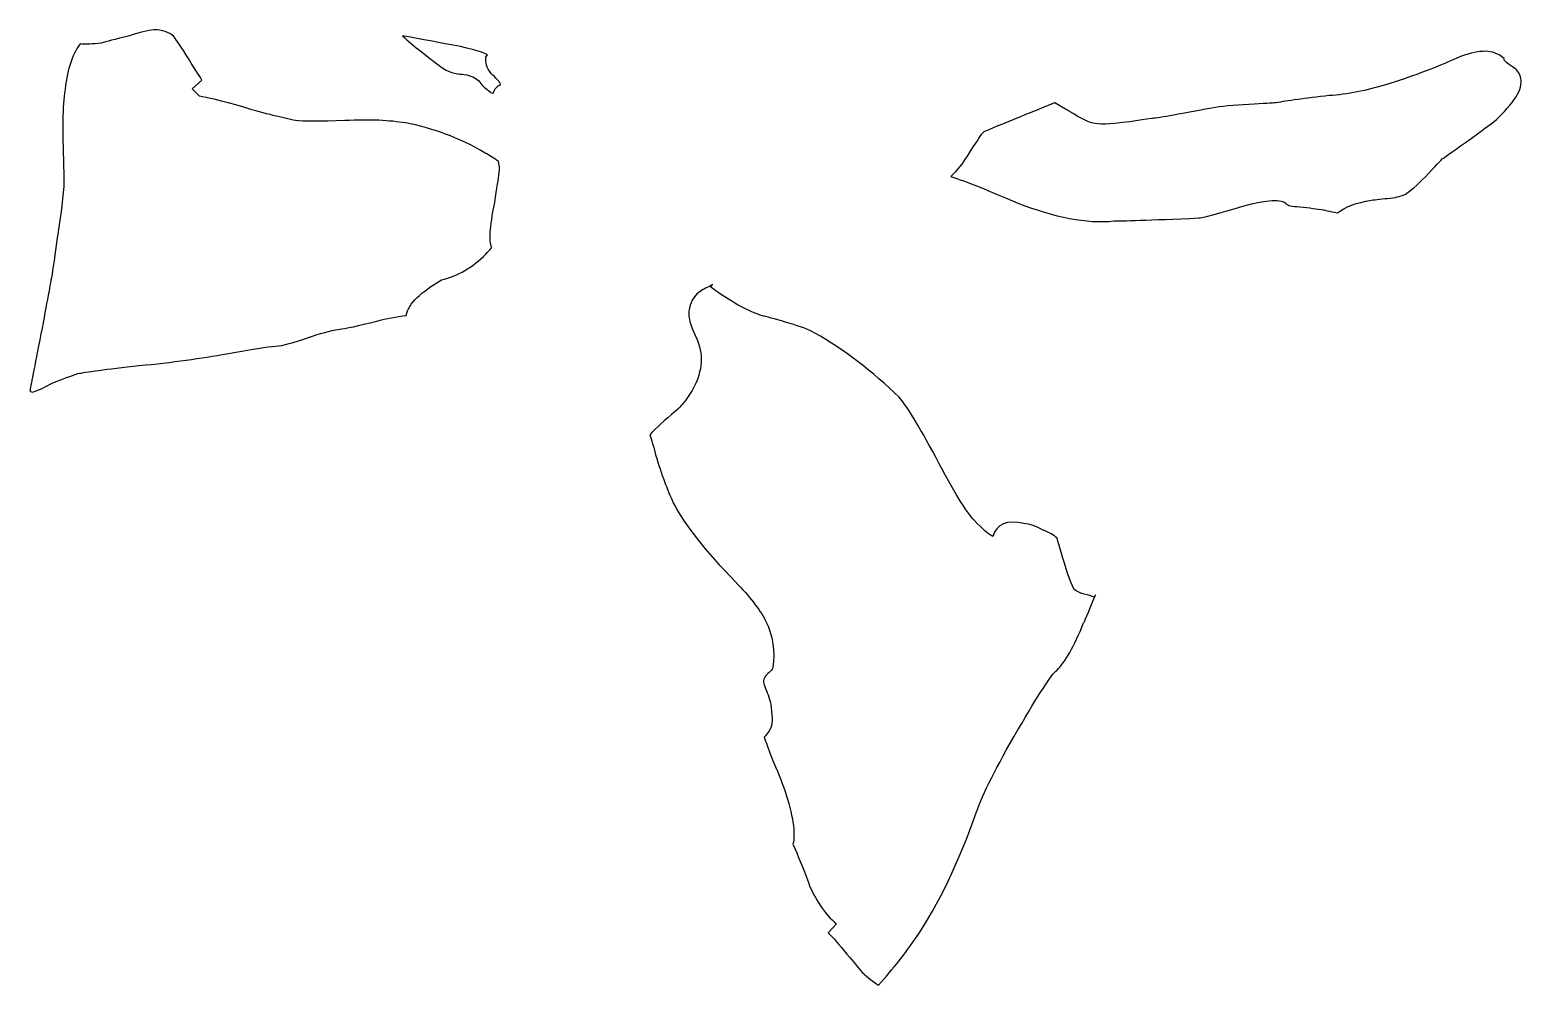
# Model space of a CAD drawing. Header units: centimetres. Extents: x -8.2 to 8.2, y -7.8 to 7.7.
# Drawn here: x -4.1 to 6.67, y -4.91 to 1.97 of the extents above; entities that cross this region are included whole.
import ezdxf

# ---------------------------------------------------------------- set-up
doc = ezdxf.new("R2010")
doc.units = ezdxf.units.CM
doc.header["$MEASUREMENT"] = 0
doc.layers.add('Camada 1', color=7, linetype='Continuous')

msp = doc.modelspace()

# ---------------------------------------------------------------- linework, layer by layer
at = {"layer": 'Camada 1'}
for points, knots in [([(-3.06607, 1.92627), (-3.05009, 1.905), (-3.01289, 1.85182), (-2.95971, 1.76673), (-2.95971, 1.76673), (-2.90653, 1.67632), (-2.8693, 1.62843), (-2.86393, 1.6125), (-2.86393, 1.6125), (-2.86393, 1.6125), (-2.93309, 1.54866), (-2.93309, 1.54866), (-2.93309, 1.54866), (-2.93309, 1.54866), (-2.87991, 1.49548), (-2.87991, 1.49548), (-2.87991, 1.49548), (-2.83202, 1.49016), (-2.72566, 1.46357), (-2.5608, 1.41571), (-2.5608, 1.41571), (-2.40126, 1.36785), (-2.27889, 1.34126), (-2.1885, 1.31998), (-2.1885, 1.31998), (-2.13532, 1.31466), (-2.01295, 1.31466), (-1.83216, 1.31998), (-1.83216, 1.31998), (-1.65132, 1.33059), (-1.5077, 1.31998), (-1.39605, 1.304), (-1.39605, 1.304), (-1.20462, 1.26677), (-1.0078, 1.19761), (-0.82167, 1.08596), (-0.82167, 1.08596), (-0.78973, 1.06998), (-0.76314, 1.04871), (-0.72594, 1.02746), (-0.72594, 1.02746), (-0.7206, 1.00087), (-0.7153, 0.97428), (-0.7206, 0.94237), (-0.7206, 0.94237), (-0.72594, 0.90512), (-0.73655, 0.83601), (-0.75256, 0.72962), (-0.75256, 0.72962), (-0.77381, 0.63389), (-0.77915, 0.56476), (-0.78444, 0.51687), (-0.78444, 0.51687), (-0.78973, 0.46901), (-0.78444, 0.43178), (-0.7738, 0.40516), (-0.7738, 0.40516), (-0.78975, 0.38391), (-0.80574, 0.37325), (-0.81632, 0.3573), (-0.81632, 0.3573), (-0.9121, 0.2616), (-1.01846, 0.19776), (-1.13543, 0.17117), (-1.13543, 0.17117), (-1.28439, 0.08605), (-1.37477, 0.00094), (-1.39075, -0.0841), (-1.39075, -0.0841), (-1.45986, -0.09474), (-1.53431, -0.1054), (-1.60348, -0.12665), (-1.60348, -0.12665), (-1.73643, -0.15856), (-1.82681, -0.17986), (-1.88, -0.18518), (-1.88, -0.18518), (-1.93318, -0.19576), (-2.01295, -0.21174), (-2.10873, -0.24897), (-2.10873, -0.24897), (-2.19911, -0.28088), (-2.27888, -0.30218), (-2.33206, -0.3075), (-2.33206, -0.3075), (-2.38524, -0.3075), (-2.50761, -0.32875), (-2.68311, -0.36068), (-2.68311, -0.36068), (-2.8639, -0.39256), (-3.07665, -0.4245), (-3.31597, -0.4458), (-3.31597, -0.4458), (-3.55529, -0.47236), (-3.70425, -0.49366), (-3.75745, -0.5043), (-3.75745, -0.5043), (-3.80529, -0.52023), (-3.86381, -0.5415), (-3.94356, -0.57344), (-3.94356, -0.57344), (-3.99142, -0.6), (-4.03931, -0.62662), (-4.08718, -0.63726), (-4.08718, -0.63726), (-4.08718, -0.63726), (-4.10313, -0.63194), (-4.10313, -0.63194), (-4.10313, -0.63194), (-4.09781, -0.6), (-4.07122, -0.46171), (-4.02336, -0.21707), (-4.02336, -0.21707), (-3.98081, 0.00626), (-3.95422, 0.14988), (-3.94359, 0.2137), (-3.94359, 0.2137), (-3.93298, 0.2722), (-3.917, 0.39983), (-3.89044, 0.586), (-3.89044, 0.586), (-3.86385, 0.75621), (-3.85321, 0.87321), (-3.8585, 0.94234), (-3.8585, 0.94234), (-3.86914, 1.20827), (-3.86914, 1.39973), (-3.85321, 1.51672), (-3.85321, 1.51672), (-3.83726, 1.67626), (-3.80003, 1.79329), (-3.74148, 1.87306), (-3.74148, 1.87306), (-3.70431, 1.86772), (-3.6511, 1.87306), (-3.58728, 1.87838), (-3.58728, 1.87838), (-3.55534, 1.88899), (-3.49155, 1.90497), (-3.38519, 1.93156), (-3.38519, 1.93156), (-3.31074, 1.95815), (-3.25224, 1.96879), (-3.20964, 1.97411), (-3.20964, 1.97411), (-3.14587, 1.97414), (-3.10327, 1.95821), (-3.06607, 1.92627)], [0, 0, 0, 0, 0.02631579, 0.02631579, 0.02631579, 0.02631579, 0.05263158, 0.05263158, 0.05263158, 0.05263158, 0.07894737, 0.07894737, 0.07894737, 0.07894737, 0.10526316, 0.10526316, 0.10526316, 0.10526316, 0.13157895, 0.13157895, 0.13157895, 0.13157895, 0.15789474, 0.15789474, 0.15789474, 0.15789474, 0.18421053, 0.18421053, 0.18421053, 0.18421053, 0.21052632, 0.21052632, 0.21052632, 0.21052632, 0.23684211, 0.23684211, 0.23684211, 0.23684211, 0.26315789, 0.26315789, 0.26315789, 0.26315789, 0.28947368, 0.28947368, 0.28947368, 0.28947368, 0.31578947, 0.31578947, 0.31578947, 0.31578947, 0.34210526, 0.34210526, 0.34210526, 0.34210526, 0.36842105, 0.36842105, 0.36842105, 0.36842105, 0.39473684, 0.39473684, 0.39473684, 0.39473684, 0.42105263, 0.42105263, 0.42105263, 0.42105263, 0.44736842, 0.44736842, 0.44736842, 0.44736842, 0.47368421, 0.47368421, 0.47368421, 0.47368421, 0.5, 0.5, 0.5, 0.5, 0.52631579, 0.52631579, 0.52631579, 0.52631579, 0.55263158, 0.55263158, 0.55263158, 0.55263158, 0.57894737, 0.57894737, 0.57894737, 0.57894737, 0.60526316, 0.60526316, 0.60526316, 0.60526316, 0.63157895, 0.63157895, 0.63157895, 0.63157895, 0.65789474, 0.65789474, 0.65789474, 0.65789474, 0.68421053, 0.68421053, 0.68421053, 0.68421053, 0.71052632, 0.71052632, 0.71052632, 0.71052632, 0.73684211, 0.73684211, 0.73684211, 0.73684211, 0.76315789, 0.76315789, 0.76315789, 0.76315789, 0.78947368, 0.78947368, 0.78947368, 0.78947368, 0.81578947, 0.81578947, 0.81578947, 0.81578947, 0.84210526, 0.84210526, 0.84210526, 0.84210526, 0.86842105, 0.86842105, 0.86842105, 0.86842105, 0.89473684, 0.89473684, 0.89473684, 0.89473684, 0.92105263, 0.92105263, 0.92105263, 0.92105263, 0.94736842, 0.94736842, 0.94736842, 0.94736842, 1, 1, 1, 1]), ([(-1.10887, 1.87309), (-0.94933, 1.8465), (-0.84828, 1.81991), (-0.80576, 1.79329), (-0.80576, 1.79329), (-0.80576, 1.79329), (-0.81634, 1.77734), (-0.81634, 1.77734), (-0.81634, 1.77734), (-0.81634, 1.77734), (-0.81634, 1.77202), (-0.81634, 1.77202), (-0.81634, 1.77202), (-0.82168, 1.74011), (-0.81105, 1.70286), (-0.77917, 1.66034), (-0.77917, 1.66034), (-0.74192, 1.6284), (-0.72062, 1.60184), (-0.70998, 1.58057), (-0.70998, 1.58057), (-0.73657, 1.56991), (-0.75258, 1.54863), (-0.76319, 1.51673), (-0.76319, 1.51673), (-0.76853, 1.51673), (-0.77917, 1.52205), (-0.78449, 1.52737), (-0.78449, 1.52737), (-0.81637, 1.54864), (-0.84296, 1.56989), (-0.85894, 1.59651), (-0.85894, 1.59651), (-0.88019, 1.6231), (-0.91215, 1.63906), (-0.95467, 1.64969), (-0.95467, 1.64969), (-1.00251, 1.65503), (-1.03973, 1.66035), (-1.06106, 1.66567), (-1.06106, 1.66567), (-1.1089, 1.68162), (-1.18335, 1.73481), (-1.28442, 1.8199), (-1.28442, 1.8199), (-1.33226, 1.85181), (-1.3748, 1.89435), (-1.41737, 1.93158), (-1.41737, 1.93158), (-1.34821, 1.92095), (-1.24182, 1.89968), (-1.10887, 1.87309)], [0, 0, 0, 0, 0.07142857, 0.07142857, 0.07142857, 0.07142857, 0.14285714, 0.14285714, 0.14285714, 0.14285714, 0.21428571, 0.21428571, 0.21428571, 0.21428571, 0.28571429, 0.28571429, 0.28571429, 0.28571429, 0.35714286, 0.35714286, 0.35714286, 0.35714286, 0.42857143, 0.42857143, 0.42857143, 0.42857143, 0.5, 0.5, 0.5, 0.5, 0.57142857, 0.57142857, 0.57142857, 0.57142857, 0.64285714, 0.64285714, 0.64285714, 0.64285714, 0.71428571, 0.71428571, 0.71428571, 0.71428571, 0.78571429, 0.78571429, 0.78571429, 0.78571429, 0.85714286, 0.85714286, 0.85714286, 0.85714286, 1, 1, 1, 1]), ([(6.20927, 1.78266), (6.28375, 1.80925), (6.34222, 1.81991), (6.38477, 1.81991), (6.38477, 1.81991), (6.43798, 1.81991), (6.4805, 1.80396), (6.52309, 1.76673), (6.52309, 1.76673), (6.51775, 1.75609), (6.53367, 1.74014), (6.5763, 1.71355), (6.5763, 1.71355), (6.60818, 1.69228), (6.62414, 1.67632), (6.63477, 1.64971), (6.63477, 1.64971), (6.66665, 1.5806), (6.62948, 1.49017), (6.50182, 1.36253), (6.50182, 1.36253), (6.46459, 1.31998), (6.40075, 1.27744), (6.33161, 1.22423), (6.33161, 1.22423), (6.204, 1.13382), (6.12423, 1.08064), (6.09227, 1.05405), (6.09227, 1.05405), (6.07632, 1.04873), (6.04443, 1.00619), (5.97527, 0.93705), (5.97527, 0.93705), (5.92206, 0.87855), (5.86359, 0.82534), (5.81043, 0.78814), (5.81043, 0.78814), (5.78381, 0.7775), (5.75193, 0.76687), (5.70404, 0.76155), (5.70404, 0.76155), (5.64554, 0.75621), (5.59765, 0.75089), (5.56577, 0.74557), (5.56577, 0.74557), (5.45938, 0.72962), (5.37429, 0.69771), (5.32108, 0.65516), (5.32108, 0.65516), (5.26261, 0.66577), (5.22538, 0.67643), (5.22009, 0.67643), (5.22009, 0.67643), (5.17749, 0.68177), (5.11902, 0.69238), (5.04986, 0.6977), (5.04986, 0.6977), (4.99133, 0.70302), (4.95945, 0.70834), (4.95416, 0.71897), (4.95416, 0.71897), (4.92222, 0.7562), (4.81584, 0.75088), (4.64036, 0.70302), (4.64036, 0.70302), (4.45949, 0.64984), (4.34784, 0.61793), (4.32125, 0.61793), (4.32125, 0.61793), (3.96488, 0.60198), (3.7575, 0.59666), (3.70961, 0.59666), (3.70961, 0.59666), (3.51281, 0.57539), (3.28416, 0.62325), (3.01823, 0.7243), (3.01823, 0.7243), (2.80548, 0.81471), (2.64593, 0.88384), (2.53428, 0.91578), (2.53428, 0.91578), (2.58212, 0.96364), (2.61934, 1.01151), (2.65123, 1.06469), (2.65123, 1.06469), (2.71507, 1.16044), (2.7523, 1.22423), (2.7736, 1.24021), (2.7736, 1.24021), (2.95439, 1.31466), (3.1246, 1.3838), (3.28417, 1.44762), (3.28417, 1.44762), (3.42241, 1.36785), (3.50753, 1.31467), (3.53412, 1.30932), (3.53412, 1.30932), (3.57667, 1.29337), (3.65115, 1.28805), (3.75216, 1.304), (3.75216, 1.304), (3.81069, 1.30932), (3.88511, 1.31998), (3.98084, 1.33591), (3.98084, 1.33591), (4.0128, 1.33591), (4.15639, 1.3625), (4.41695, 1.41036), (4.41695, 1.41036), (4.48079, 1.421), (4.5712, 1.43166), (4.68288, 1.43695), (4.68288, 1.43695), (4.78927, 1.44227), (4.85309, 1.44759), (4.87968, 1.44759), (4.87968, 1.44759), (4.95416, 1.46354), (5.08714, 1.4795), (5.26264, 1.50077), (5.26264, 1.50077), (5.39025, 1.50611), (5.53386, 1.53802), (5.67748, 1.58057), (5.67748, 1.58057), (5.83171, 1.62843), (6.0125, 1.69228), (6.20927, 1.78266)], [0, 0, 0, 0, 0.03030303, 0.03030303, 0.03030303, 0.03030303, 0.06060606, 0.06060606, 0.06060606, 0.06060606, 0.09090909, 0.09090909, 0.09090909, 0.09090909, 0.12121212, 0.12121212, 0.12121212, 0.12121212, 0.15151515, 0.15151515, 0.15151515, 0.15151515, 0.18181818, 0.18181818, 0.18181818, 0.18181818, 0.21212121, 0.21212121, 0.21212121, 0.21212121, 0.24242424, 0.24242424, 0.24242424, 0.24242424, 0.27272727, 0.27272727, 0.27272727, 0.27272727, 0.3030303, 0.3030303, 0.3030303, 0.3030303, 0.33333333, 0.33333333, 0.33333333, 0.33333333, 0.36363636, 0.36363636, 0.36363636, 0.36363636, 0.39393939, 0.39393939, 0.39393939, 0.39393939, 0.42424242, 0.42424242, 0.42424242, 0.42424242, 0.45454545, 0.45454545, 0.45454545, 0.45454545, 0.48484848, 0.48484848, 0.48484848, 0.48484848, 0.51515152, 0.51515152, 0.51515152, 0.51515152, 0.54545455, 0.54545455, 0.54545455, 0.54545455, 0.57575758, 0.57575758, 0.57575758, 0.57575758, 0.60606061, 0.60606061, 0.60606061, 0.60606061, 0.63636364, 0.63636364, 0.63636364, 0.63636364, 0.66666667, 0.66666667, 0.66666667, 0.66666667, 0.6969697, 0.6969697, 0.6969697, 0.6969697, 0.72727273, 0.72727273, 0.72727273, 0.72727273, 0.75757576, 0.75757576, 0.75757576, 0.75757576, 0.78787879, 0.78787879, 0.78787879, 0.78787879, 0.81818182, 0.81818182, 0.81818182, 0.81818182, 0.84848485, 0.84848485, 0.84848485, 0.84848485, 0.87878788, 0.87878788, 0.87878788, 0.87878788, 0.90909091, 0.90909091, 0.90909091, 0.90909091, 0.93939394, 0.93939394, 0.93939394, 0.93939394, 1, 1, 1, 1]), ([(2.16196, -0.67442), (2.2098, -0.7276), (2.30023, -0.87122), (2.42789, -1.11051), (2.42789, -1.11051), (2.5555, -1.3552), (2.64591, -1.50408), (2.70441, -1.56258), (2.70441, -1.56258), (2.76294, -1.62113), (2.80545, -1.66365), (2.83736, -1.67958), (2.83736, -1.67958), (2.86395, -1.5892), (2.9384, -1.55726), (3.06072, -1.58388), (3.06072, -1.58388), (3.10324, -1.5892), (3.15115, -1.60518), (3.19904, -1.6318), (3.19904, -1.6318), (3.24156, -1.64773), (3.27884, -1.66895), (3.30006, -1.69025), (3.30006, -1.69025), (3.30006, -1.69025), (3.31601, -1.74875), (3.35324, -1.87112), (3.35324, -1.87112), (3.39047, -1.98807), (3.41708, -2.05725), (3.42772, -2.06257), (3.42772, -2.06257), (3.43836, -2.07321), (3.4596, -2.08387), (3.49683, -2.09445), (3.49683, -2.09445), (3.52342, -2.09977), (3.55001, -2.11043), (3.57131, -2.11575), (3.57131, -2.11575), (3.57131, -2.11043), (3.57131, -2.10511), (3.5766, -2.09977), (3.5766, -2.09977), (3.5766, -2.09977), (3.57131, -2.11575), (3.57131, -2.11575), (3.57131, -2.11575), (3.57131, -2.11575), (3.57131, -2.11575), (3.57131, -2.11575), (3.57131, -2.11575), (3.52339, -2.23275), (3.49683, -2.29657), (3.49151, -2.30188), (3.49151, -2.30188), (3.42232, -2.47206), (3.35856, -2.58371), (3.30003, -2.64227), (3.30003, -2.64227), (3.25748, -2.67415), (3.16708, -2.81777), (3.01817, -3.07304), (3.01817, -3.07304), (2.86392, -3.33897), (2.7629, -3.53574), (2.72035, -3.66335), (2.72035, -3.66335), (2.59269, -4.02509), (2.44907, -4.32817), (2.27887, -4.57817), (2.27887, -4.57817), (2.20973, -4.67919), (2.11933, -4.79624), (2.01294, -4.91319), (2.01294, -4.91319), (1.95447, -4.87604), (1.91721, -4.83876), (1.89597, -4.82281), (1.89597, -4.82281), (1.87467, -4.79625), (1.83744, -4.74836), (1.78426, -4.68986), (1.78426, -4.68986), (1.73105, -4.62072), (1.68853, -4.57286), (1.65131, -4.53561), (1.65131, -4.53561), (1.65131, -4.53561), (1.70984, -4.47179), (1.70984, -4.47179), (1.70984, -4.47179), (1.6247, -4.39736), (1.55559, -4.29629), (1.5077, -4.17397), (1.5077, -4.17397), (1.4705, -4.06761), (1.43327, -3.97717), (1.39602, -3.8974), (1.39602, -3.8974), (1.41732, -3.81765), (1.39602, -3.6847), (1.33752, -3.50915), (1.33752, -3.50915), (1.31622, -3.44533), (1.28434, -3.36553), (1.24177, -3.26983), (1.24177, -3.26983), (1.21518, -3.20601), (1.2046, -3.1581), (1.18859, -3.12621), (1.18859, -3.12621), (1.21518, -3.09965), (1.23116, -3.07303), (1.23648, -3.05707), (1.23648, -3.05707), (1.25243, -3.01987), (1.24712, -2.96137), (1.23648, -2.88689), (1.23648, -2.88689), (1.22584, -2.83897), (1.20989, -2.80183), (1.19396, -2.7592), (1.19396, -2.7592), (1.17798, -2.73264), (1.1833, -2.70075), (1.2046, -2.67945), (1.2046, -2.67945), (1.20989, -2.67413), (1.22055, -2.66347), (1.23648, -2.64757), (1.23648, -2.64757), (1.24177, -2.64225), (1.25243, -2.62622), (1.25243, -2.62095), (1.25243, -2.62095), (1.26838, -2.50927), (1.25243, -2.39227), (1.19925, -2.28588), (1.19925, -2.28588), (1.1567, -2.20076), (1.08222, -2.11038), (0.98121, -2.00405), (0.98121, -2.00405), (0.76314, -1.78066), (0.61423, -1.5945), (0.53443, -1.43493), (0.53443, -1.43493), (0.49191, -1.34455), (0.44937, -1.23287), (0.40682, -1.08928), (0.40682, -1.08928), (0.39084, -1.03073), (0.38023, -0.98289), (0.36425, -0.94566), (0.36425, -0.94566), (0.41214, -0.89774), (0.47064, -0.83927), (0.55038, -0.77543), (0.55038, -0.77543), (0.57697, -0.75418), (0.58761, -0.73291), (0.59827, -0.72757), (0.59827, -0.72757), (0.63018, -0.68505), (0.65677, -0.65312), (0.67807, -0.61057), (0.67807, -0.61057), (0.74721, -0.48293), (0.75255, -0.36062), (0.69937, -0.24359), (0.69937, -0.24359), (0.66743, -0.17448), (0.64619, -0.12127), (0.64619, -0.07341), (0.64619, -0.07341), (0.64619, -0.01488), (0.66744, 0.03298), (0.70995, 0.07552), (0.70995, 0.07552), (0.73125, 0.09147), (0.76316, 0.11275), (0.79509, 0.12341), (0.79509, 0.12341), (0.80573, 0.13399), (0.81104, 0.13399), (0.81634, 0.13934), (0.81634, 0.13934), (0.81634, 0.13934), (0.80576, 0.11809), (0.80576, 0.11809), (0.80576, 0.11809), (0.94403, 0.01705), (1.06635, -0.05214), (1.18335, -0.08934), (1.18335, -0.08934), (1.2259, -0.09998), (1.28974, -0.11593), (1.3748, -0.14252), (1.3748, -0.14252), (1.44925, -0.16382), (1.50775, -0.18509), (1.55564, -0.21166), (1.55564, -0.21166), (1.76837, -0.33404), (1.97048, -0.48829), (2.16196, -0.67442)], [0, 0, 0, 0, 0.01886792, 0.01886792, 0.01886792, 0.01886792, 0.03773585, 0.03773585, 0.03773585, 0.03773585, 0.05660377, 0.05660377, 0.05660377, 0.05660377, 0.0754717, 0.0754717, 0.0754717, 0.0754717, 0.09433962, 0.09433962, 0.09433962, 0.09433962, 0.11320755, 0.11320755, 0.11320755, 0.11320755, 0.13207547, 0.13207547, 0.13207547, 0.13207547, 0.1509434, 0.1509434, 0.1509434, 0.1509434, 0.16981132, 0.16981132, 0.16981132, 0.16981132, 0.18867925, 0.18867925, 0.18867925, 0.18867925, 0.20754717, 0.20754717, 0.20754717, 0.20754717, 0.22641509, 0.22641509, 0.22641509, 0.22641509, 0.24528302, 0.24528302, 0.24528302, 0.24528302, 0.26415094, 0.26415094, 0.26415094, 0.26415094, 0.28301887, 0.28301887, 0.28301887, 0.28301887, 0.30188679, 0.30188679, 0.30188679, 0.30188679, 0.32075472, 0.32075472, 0.32075472, 0.32075472, 0.33962264, 0.33962264, 0.33962264, 0.33962264, 0.35849057, 0.35849057, 0.35849057, 0.35849057, 0.37735849, 0.37735849, 0.37735849, 0.37735849, 0.39622642, 0.39622642, 0.39622642, 0.39622642, 0.41509434, 0.41509434, 0.41509434, 0.41509434, 0.43396226, 0.43396226, 0.43396226, 0.43396226, 0.45283019, 0.45283019, 0.45283019, 0.45283019, 0.47169811, 0.47169811, 0.47169811, 0.47169811, 0.49056604, 0.49056604, 0.49056604, 0.49056604, 0.50943396, 0.50943396, 0.50943396, 0.50943396, 0.52830189, 0.52830189, 0.52830189, 0.52830189, 0.54716981, 0.54716981, 0.54716981, 0.54716981, 0.56603774, 0.56603774, 0.56603774, 0.56603774, 0.58490566, 0.58490566, 0.58490566, 0.58490566, 0.60377358, 0.60377358, 0.60377358, 0.60377358, 0.62264151, 0.62264151, 0.62264151, 0.62264151, 0.64150943, 0.64150943, 0.64150943, 0.64150943, 0.66037736, 0.66037736, 0.66037736, 0.66037736, 0.67924528, 0.67924528, 0.67924528, 0.67924528, 0.69811321, 0.69811321, 0.69811321, 0.69811321, 0.71698113, 0.71698113, 0.71698113, 0.71698113, 0.73584906, 0.73584906, 0.73584906, 0.73584906, 0.75471698, 0.75471698, 0.75471698, 0.75471698, 0.77358491, 0.77358491, 0.77358491, 0.77358491, 0.79245283, 0.79245283, 0.79245283, 0.79245283, 0.81132075, 0.81132075, 0.81132075, 0.81132075, 0.83018868, 0.83018868, 0.83018868, 0.83018868, 0.8490566, 0.8490566, 0.8490566, 0.8490566, 0.86792453, 0.86792453, 0.86792453, 0.86792453, 0.88679245, 0.88679245, 0.88679245, 0.88679245, 0.90566038, 0.90566038, 0.90566038, 0.90566038, 0.9245283, 0.9245283, 0.9245283, 0.9245283, 0.94339623, 0.94339623, 0.94339623, 0.94339623, 0.96226415, 0.96226415, 0.96226415, 0.96226415, 1, 1, 1, 1])]:
    msp.add_open_spline(points, degree=3, knots=knots, dxfattribs=at)

doc.saveas('drawing.dxf')
